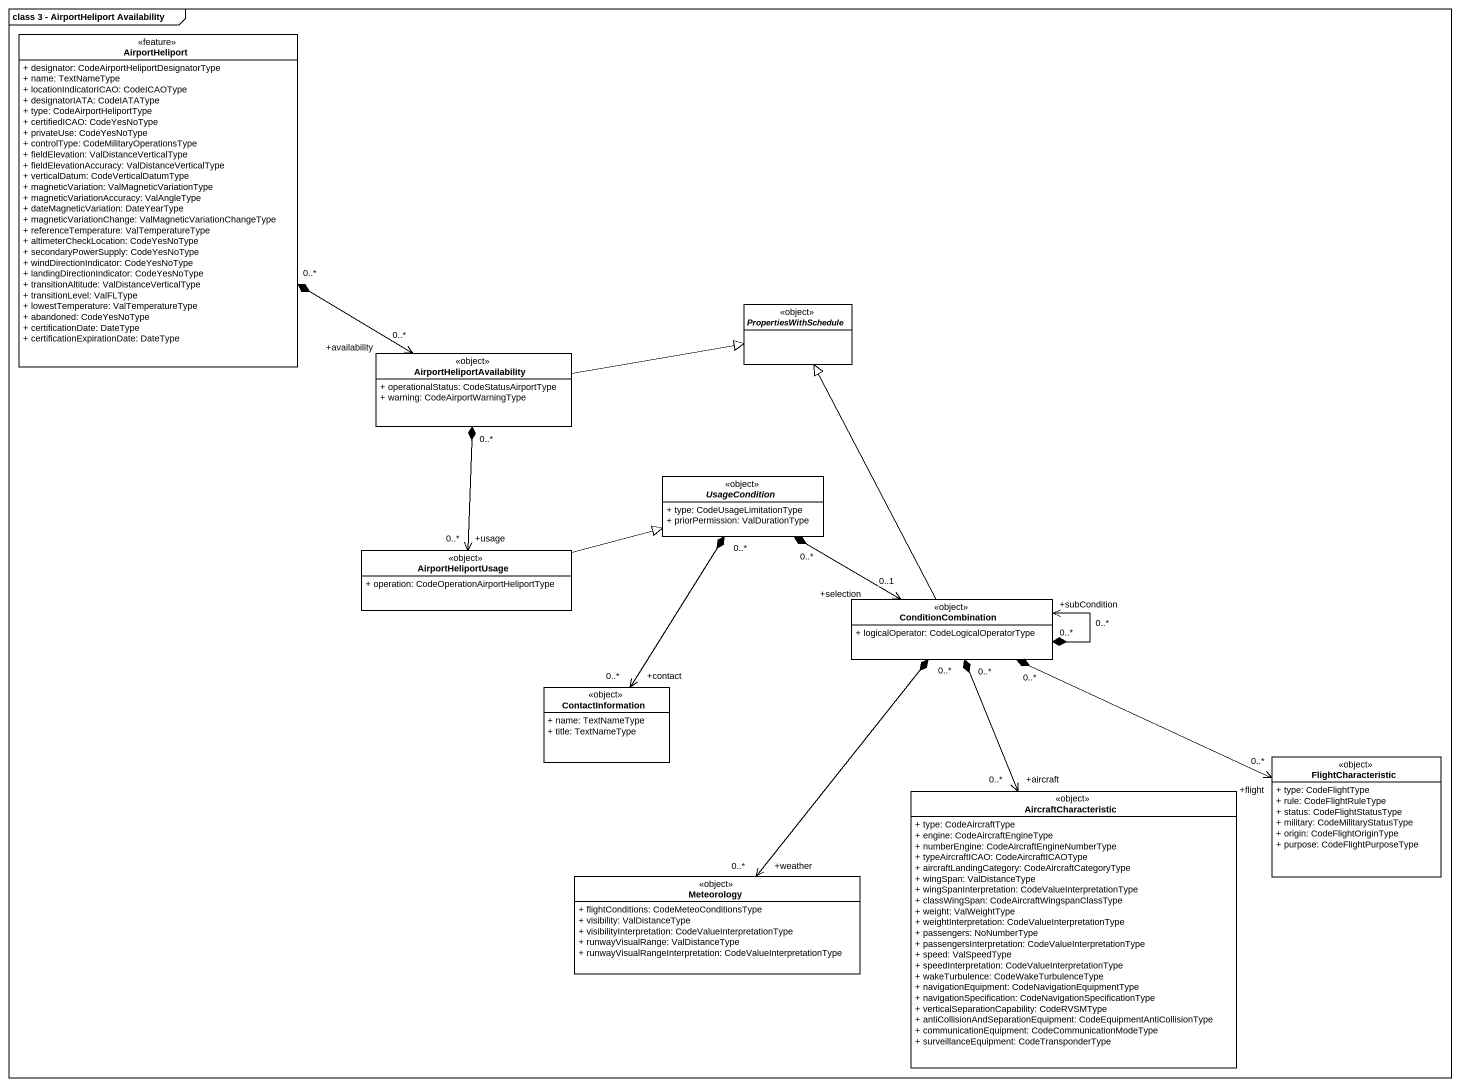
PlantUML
@startuml
mainframe class 3 - AirportHeliport Availability
hide circle
hide empty members
skinparam classAttributeIconSize 0
class AirportHeliport <<feature>> {
  + designator: CodeAirportHeliportDesignatorType
  + name: TextNameType
  + locationIndicatorICAO: CodeICAOType
  + designatorIATA: CodeIATAType
  + type: CodeAirportHeliportType
  + certifiedICAO: CodeYesNoType
  + privateUse: CodeYesNoType
  + controlType: CodeMilitaryOperationsType
  + fieldElevation: ValDistanceVerticalType
  + fieldElevationAccuracy: ValDistanceVerticalType
  + verticalDatum: CodeVerticalDatumType
  + magneticVariation: ValMagneticVariationType
  + magneticVariationAccuracy: ValAngleType
  + dateMagneticVariation: DateYearType
  + magneticVariationChange: ValMagneticVariationChangeType
  + referenceTemperature: ValTemperatureType
  + altimeterCheckLocation: CodeYesNoType
  + secondaryPowerSupply: CodeYesNoType
  + windDirectionIndicator: CodeYesNoType
  + landingDirectionIndicator: CodeYesNoType
  + transitionAltitude: ValDistanceVerticalType
  + transitionLevel: ValFLType
  + lowestTemperature: ValTemperatureType
  + abandoned: CodeYesNoType
  + certificationDate: DateType
  + certificationExpirationDate: DateType
}
abstract class PropertiesWithSchedule <<object>>
class AirportHeliportAvailability <<object>> {
  + operationalStatus: CodeStatusAirportType
  + warning: CodeAirportWarningType
}
abstract class UsageCondition <<object>> {
  + type: CodeUsageLimitationType
  + priorPermission: ValDurationType
}
class AirportHeliportUsage <<object>> {
  + operation: CodeOperationAirportHeliportType
}
class ConditionCombination <<object>> {
  + logicalOperator: CodeLogicalOperatorType
}
class ContactInformation <<object>> {
  + name: TextNameType
  + title: TextNameType
}
class FlightCharacteristic <<object>> {
  + type: CodeFlightType
  + rule: CodeFlightRuleType
  + status: CodeFlightStatusType
  + military: CodeMilitaryStatusType
  + origin: CodeFlightOriginType
  + purpose: CodeFlightPurposeType
}
class AircraftCharacteristic <<object>> {
  + type: CodeAircraftType
  + engine: CodeAircraftEngineType
  + numberEngine: CodeAircraftEngineNumberType
  + typeAircraftICAO: CodeAircraftICAOType
  + aircraftLandingCategory: CodeAircraftCategoryType
  + wingSpan: ValDistanceType
  + wingSpanInterpretation: CodeValueInterpretationType
  + classWingSpan: CodeAircraftWingspanClassType
  + weight: ValWeightType
  + weightInterpretation: CodeValueInterpretationType
  + passengers: NoNumberType
  + passengersInterpretation: CodeValueInterpretationType
  + speed: ValSpeedType
  + speedInterpretation: CodeValueInterpretationType
  + wakeTurbulence: CodeWakeTurbulenceType
  + navigationEquipment: CodeNavigationEquipmentType
  + navigationSpecification: CodeNavigationSpecificationType
  + verticalSeparationCapability: CodeRVSMType
  + antiCollisionAndSeparationEquipment: CodeEquipmentAntiCollisionType
  + communicationEquipment: CodeCommunicationModeType
  + surveillanceEquipment: CodeTransponderType
}
class Meteorology <<object>> {
  + flightConditions: CodeMeteoConditionsType
  + visibility: ValDistanceType
  + visibilityInterpretation: CodeValueInterpretationType
  + runwayVisualRange: ValDistanceType
  + runwayVisualRangeInterpretation: CodeValueInterpretationType
}
AirportHeliport "0..*" *-right-> "+availability\n0..*" AirportHeliportAvailability
AirportHeliportAvailability -right-|> PropertiesWithSchedule
AirportHeliportAvailability "0..*" *--> "+usage\n0..*" AirportHeliportUsage
UsageCondition "0..*" *-right-> "+selection\n0..1" ConditionCombination
UsageCondition "0..*" *--> "+contact\n0..*" ContactInformation
AirportHeliportUsage -right-|> UsageCondition
ConditionCombination -up-|> PropertiesWithSchedule
ConditionCombination "0..*" *--> "+subCondition\n0..*" ConditionCombination
ConditionCombination "0..*" *-right-> "+flight\n0..*" FlightCharacteristic
ConditionCombination "0..*" *--> "+aircraft\n0..*" AircraftCharacteristic
ConditionCombination "0..*" *--> "+weather\n0..*" Meteorology
@enduml
